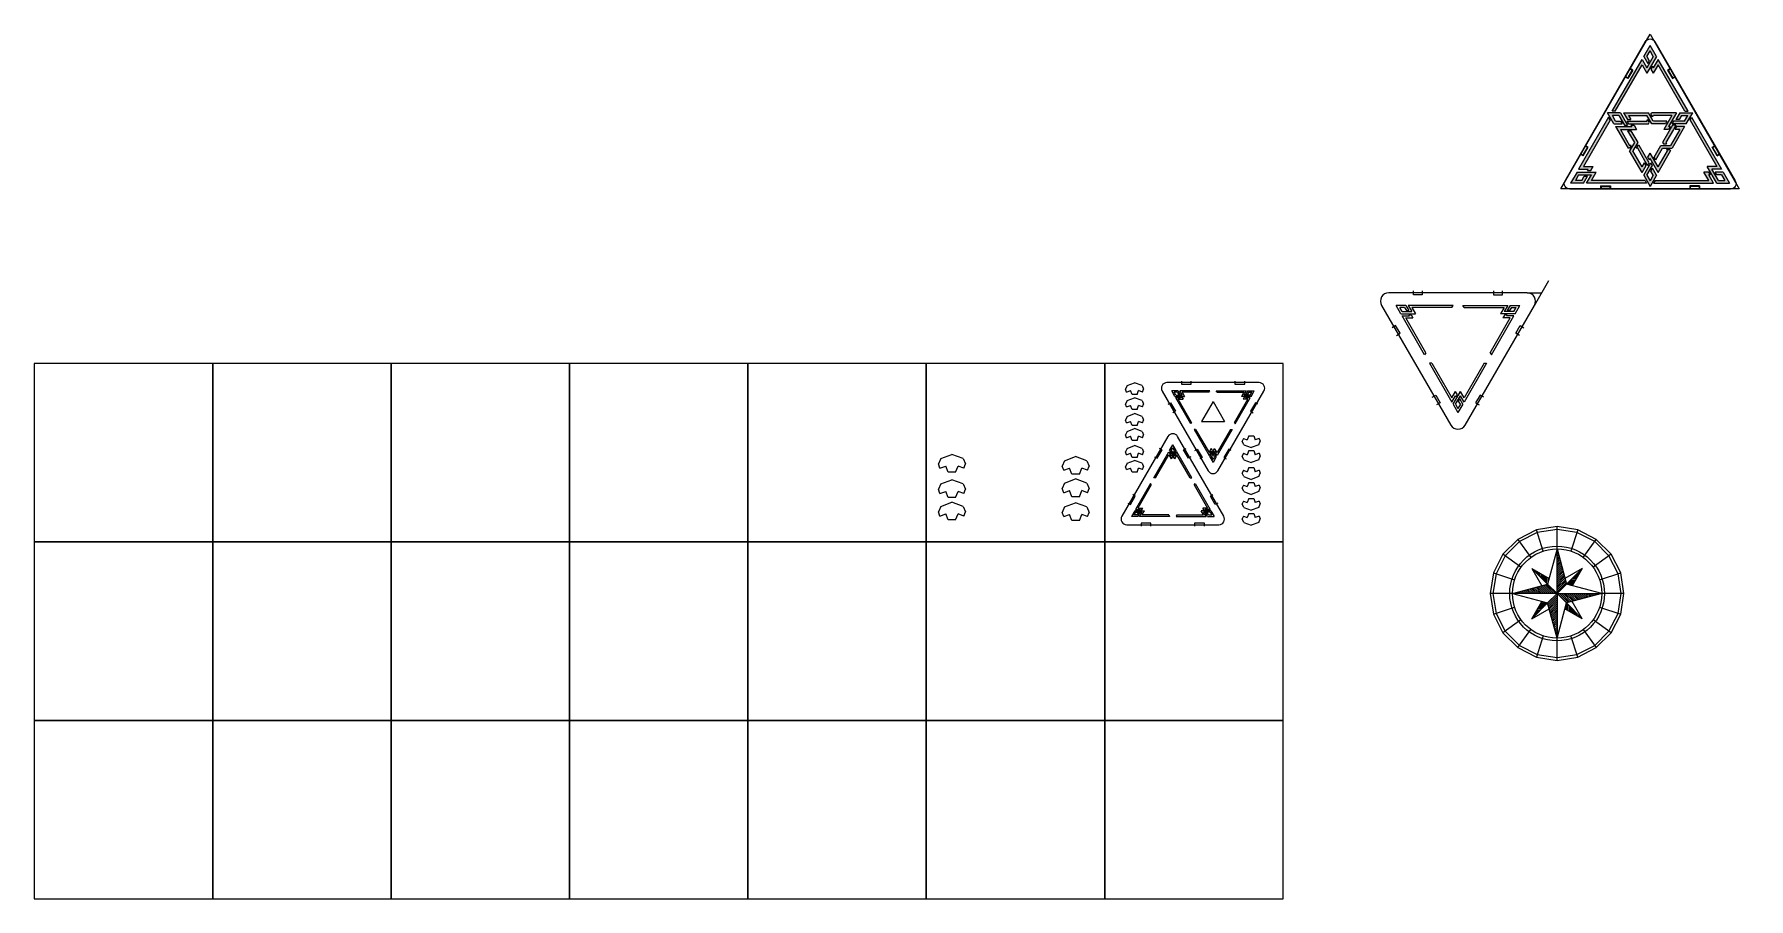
# Model space of a CAD drawing. Header units: inches. Extents: x -23 to 13.8, y 0.8 to 20.2.
# Drawn here: x -23 to -3.78, y 0.84 to 10.53 of the extents above; entities that cross this region are included whole.
import ezdxf

# ---------------------------------------------------------------- set-up
doc = ezdxf.new("R2010")
doc.units = ezdxf.units.IN
doc.header["$MEASUREMENT"] = 0
doc.layers.get('Defpoints').update_dxf_attribs({"color": 30})
doc.layers.add('CUT', color=1, linetype='Continuous')
doc.layers.add('ETCH', color=5, linetype='Continuous')

# ---------------------------------------------------------------- blocks, each defined once
blk = doc.blocks.new('CompassQuadrant')
h = blk.add_hatch()
h.set_pattern_fill('ANSI31', color=256, scale=0.125)
h.set_pattern_definition([(45, (83.994818, -82.331804), (-0.0110485435, 0.0110485435), [])])
h.paths.add_polyline_path([(0, 0.5), (0, 0), (0.106, 0.106)])
h = blk.add_hatch()
h.set_pattern_fill('ANSI31', color=256, scale=0.125, angle=315)
h.set_pattern_definition([(0, (83.994818, -82.331804), (4e-18, 0.015625), [])])
h.paths.add_polyline_path([(0.282, 0.282), (0.106, 0.106), (0.17, 0.088)])
for p, q in [((0, 0.5), (-0.106, 0.106)), ((0, 0.5), (0.106, 0.106)), ((0, 0), (0, 0.5)), ((0.282, 0.282), (0.088, 0.17)), ((0.106, 0.106), (0.282, 0.282)), ((0.282, 0.282), (0.17, 0.088)), ((0, 0), (0.106, 0.106))]:
    blk.add_line(p, q)
blk = doc.blocks.new('Clip')
for p, q in [((-0.152, 0.209), (-0.17, 0.169)), ((-0.158, 0.137), (-0.17, 0.169)), ((-0.158, 0.137), (-0.114, 0.154)), ((-0.152, 0.209), (-0.069, 0.241)), ((-0.097, 0.108), (-0.114, 0.154)), ((0.015, 0.209), (-0.069, 0.241)), ((-0.041, 0.108), (-0.023, 0.154)), ((0.02, 0.137), (-0.023, 0.154)), ((0.015, 0.209), (0.033, 0.169)), ((0.02, 0.137), (0.033, 0.169)), ((-0.041, 0.108), (-0.097, 0.108))]:
    blk.add_line(p, q)
blk = doc.blocks.new('CornerArt')
at = {"layer": 'ETCH'}
for p, q in [((-0.0451, -0.1406), (-0.018, -0.1875)), ((-0.0451, -0.1719), (-0.018, -0.2187)), ((-0.0361, -0.125), (-0.0135, -0.1641)), ((-0.018, -0.125), (-0.0045, -0.1484)), ((0.018, -0.125), (-0.018, -0.1875)), ((0.0361, -0.125), (-0.018, -0.2187)), ((-0.0045, -0.1484), (-0.0135, -0.1641)), ((0.0135, -0.1797), (0.0045, -0.1953)), ((0.0135, -0.1797), (0.018, -0.1875)), ((0.0451, -0.1406), (0.018, -0.1875)), ((0.0451, -0.1719), (0.018, -0.2187)), ((0.0045, -0.1953), (0.018, -0.2187)), ((-0.1951, -0.4317), (-0.2132, -0.4317)), ((0.1951, -0.4317), (0.2132, -0.4317))]:
    blk.add_line(p, q, dxfattribs=at)
for points in [[(-0.0361, -0.125), (0, -0.0625)], [(-0.018, -0.125), (0, -0.0937)], [(0.0361, -0.125), (0, -0.0625)], [(0.018, -0.125), (0, -0.0937)], [(-0.2132, -0.4317), (-0.0451, -0.1406)], [(-0.1951, -0.4317), (-0.0451, -0.1719)], [(0.2132, -0.4317), (0.0451, -0.1406)], [(0.1951, -0.4317), (0.0451, -0.1719)]]:
    blk.add_lwpolyline(points, dxfattribs=at)
blk = doc.blocks.new('TriangleFace')
at = {"layer": 'CUT'}
for p, q in [((-0.176, -0.274), (-0.121, -0.179)), ((-0.121, -0.179), (-0.149, -0.164)), ((0.121, -0.179), (0.149, -0.164)), ((0.176, -0.274), (0.121, -0.179)), ((-0.204, -0.259), (-0.176, -0.274)), ((0.204, -0.259), (0.176, -0.274)), ((-0.476, -0.794), (-0.421, -0.699)), ((-0.421, -0.699), (-0.449, -0.683)), ((0.421, -0.699), (0.449, -0.683)), ((0.476, -0.794), (0.421, -0.699)), ((-0.504, -0.778), (-0.476, -0.794)), ((0.504, -0.778), (0.476, -0.794)), ((-0.355, -1.004), (-0.355, -1.036)), ((-0.245, -1.004), (-0.355, -1.004)), ((-0.245, -1.036), (-0.245, -1.004)), ((0.245, -1.004), (0.245, -1.036)), ((0.355, -1.004), (0.245, -1.004)), ((0.355, -1.036), (0.355, -1.004))]:
    blk.add_line(p, q, dxfattribs=at)
blk.add_lwpolyline([(0.571, -0.926), (0.054, -0.031, 0.57735), (-0.054, -0.031), (-0.571, -0.926, 0.57735), (-0.517, -1.02), (0.517, -1.02, 0.57735)], format="xyb", close=True, dxfattribs=at)
blk.add_blockref('CornerArt', (0, -0.063))
at = {"rotation": 119.9999999999989}
blk.add_blockref('CornerArt', (-0.517, -0.958), dxfattribs=at)
at = {"xscale": -0.9999999999999996, "rotation": 240.0000000000011}
blk.add_blockref('CornerArt', (0.517, -0.958), dxfattribs=at)
blk = doc.blocks.new('Corner_Repeat')
at = {"layer": 'ETCH'}
for p, q in [((-0.0451, 0.1975), (0, 0.1194)), ((-0.0361, 0.2132), (-0.0135, 0.1741)), ((-0.018, 0.2132), (-0.0045, 0.1897)), ((0.018, 0.2132), (-0.0135, 0.1585)), ((0.0361, 0.2132), (-0.0045, 0.1428)), ((0.0451, 0.1975), (0.0226, 0.1585)), ((-0.0316, 0.1272), (-0.0697, 0.0611)), ((-0.0226, 0.1116), (-0.0607, 0.0455)), ((-0.0451, 0.1663), (0, 0.0882)), ((-0.0316, 0.1272), (-0.0226, 0.1116)), ((-0.0045, 0.1897), (-0.0135, 0.1741)), ((-0.0135, 0.1585), (-0.0045, 0.1428)), ((0.0045, 0.1272), (0, 0.1194)), ((0.0135, 0.1116), (0, 0.0882)), ((0.0135, 0.1585), (0.0045, 0.1428)), ((0.0045, 0.1428), (0.0607, 0.0455)), ((0.0045, 0.1272), (0.0135, 0.1116)), ((0.0135, 0.1585), (0.0271, 0.135)), ((0.0226, 0.1585), (0.0316, 0.1428)), ((0.0271, 0.135), (0.0697, 0.0611)), ((0.0451, 0.1663), (0.0316, 0.1428)), ((0.0607, 0.0455), (0.0697, 0.0455)), ((0.0697, 0.0299), (0.0968, 0.0767)), ((0.0697, 0.0455), (0.0788, 0.0611)), ((0.0697, 0.0611), (0.0788, 0.0611)), ((0.0878, 0.0299), (0.1149, 0.0767)), ((0.1058, 0.0455), (0.1149, 0.0611)), ((0.1058, 0.0455), (0.1149, 0.0455)), ((0.1149, 0.0611), (0.1239, 0.0611))]:
    blk.add_line(p, q, dxfattribs=at)
for points in [[(-0.0451, 0.1975), (-0.1149, 0.0767)], [(-0.0361, 0.2132), (0, 0.2757)], [(-0.018, 0.2132), (0, 0.2444)], [(0.0361, 0.2132), (0, 0.2757)], [(0.018, 0.2132), (0, 0.2444)], [(0.0451, 0.1975), (0.1149, 0.0767)], [(-0.0451, 0.1663), (-0.0968, 0.0767)], [(0.0451, 0.1663), (0.0968, 0.0767)]]:
    blk.add_lwpolyline(points, dxfattribs=at)
blk = doc.blocks.new('Indent')
at = {"layer": 'CUT'}
for p, q in [((-0.05, -0.03125), (-0.05, 0.005)), ((0.05, -0.03125), (0.05, 0.005)), ((-0.055, -0.02625), (0.055, -0.02625))]:
    blk.add_line(p, q, dxfattribs=at)
at = {"layer": 'Defpoints'}
for p, q in [((-0.055, -0.03125), (-0.055, 0)), ((0.055, -0.03125), (0.055, 0)), ((-0.055, -0.03125), (0.055, -0.03125))]:
    blk.add_line(p, q, dxfattribs=at)

msp = doc.modelspace()

# ---------------------------------------------------------------- hatches: boundary and pattern name
h = msp.add_hatch(color=256)
h.dxf.hatch_style = 1
h.paths.add_polyline_path([(-5.098, 9.452), (-5.135, 9.452), (-5.058, 9.319), (-5.112, 9.226), (-4.973, 8.984), (-4.928, 9.062), (-4.946, 9.093), (-4.973, 9.046), (-5.076, 9.226), (-5.022, 9.319)])
h.paths.add_polyline_path([(-5.216, 9.467), (-5.035, 9.467), (-5.062, 9.514), (-5.098, 9.514), (-5.089, 9.498), (-5.27, 9.498), (-5.13, 9.257), (-5.112, 9.257), (-5.094, 9.288), (-5.112, 9.288)])
h.paths.add_polyline_path([(-5.216, 9.655), (-5.36, 9.655), (-5.288, 9.53), (-5.198, 9.53), (-5.216, 9.561), (-5.27, 9.561), (-5.306, 9.623), (-5.234, 9.623), (-5.171, 9.514), (-5.135, 9.514)])
h.paths.add_polyline_path([(-5.089, 9.561), (-5.144, 9.561), (-5.126, 9.53), (-4.901, 9.53), (-4.892, 9.545), (-4.91, 9.577), (-4.919, 9.561)])
h.paths.add_polyline_path([(-5.18, 9.655), (-5.135, 9.577), (-5.098, 9.577), (-5.126, 9.623), (-4.919, 9.623), (-4.865, 9.53), (-4.712, 9.53), (-4.694, 9.561), (-4.847, 9.561), (-4.901, 9.655)])
h.paths.add_polyline_path([(-4.865, 9.655), (-4.874, 9.639), (-4.856, 9.608), (-4.847, 9.623), (-4.64, 9.623), (-4.73, 9.467), (-4.676, 9.467), (-4.658, 9.498), (-4.676, 9.498), (-4.586, 9.655)])
h.paths.add_polyline_path([(-5.004, 9.288), (-5.022, 9.288), (-5.04, 9.257), (-5.022, 9.257), (-4.937, 9.109), (-4.91, 9.062), (-4.892, 9.093)])
h.paths.add_polyline_path([(-4.883, 9.203), (-4.91, 9.156), (-4.892, 9.125), (-4.883, 9.14), (-4.792, 8.984), (-4.653, 9.226), (-4.662, 9.241), (-4.698, 9.241), (-4.689, 9.226), (-4.792, 9.046)])
h.paths.add_polyline_path([(-4.874, 9.093), (-4.955, 8.953), (-4.883, 8.828), (-4.81, 8.953), (-4.856, 9.031), (-4.874, 9), (-4.847, 8.953), (-4.883, 8.89), (-4.919, 8.953), (-4.856, 9.062)])
h.paths.add_polyline_path([(-4.761, 9.288), (-4.838, 9.156), (-4.82, 9.125), (-4.743, 9.257), (-4.635, 9.257), (-4.495, 9.498), (-4.586, 9.498), (-4.604, 9.467), (-4.55, 9.467), (-4.653, 9.288)])
h.paths.add_polyline_path([(-4.631, 9.514), (-4.743, 9.319), (-4.734, 9.304), (-4.698, 9.304), (-4.707, 9.319), (-4.622, 9.467), (-4.595, 9.514)], flags=17)
h.paths.add_polyline_path([(-4.622, 9.561), (-4.64, 9.53), (-4.477, 9.53), (-4.405, 9.655), (-4.55, 9.655), (-4.595, 9.577), (-4.559, 9.577), (-4.532, 9.623), (-4.459, 9.623), (-4.495, 9.561)])
at = {"layer": 'Defpoints'}
h = msp.add_hatch(color=0, dxfattribs=at)
h.dxf.hatch_style = 1
h.paths.add_polyline_path([(-4.792, 10.19), (-4.492, 9.67), (-4.456, 9.67), (-4.792, 10.253), (-4.847, 10.159), (-4.856, 10.174), (-4.874, 10.143), (-4.847, 10.096)])
h.paths.add_polyline_path([(-4.81, 10.284), (-4.883, 10.409), (-4.955, 10.284), (-4.91, 10.206), (-4.892, 10.237), (-4.919, 10.284), (-4.883, 10.346), (-4.847, 10.284), (-4.919, 10.159), (-4.973, 10.253), (-5.309, 9.67), (-5.273, 9.67), (-4.973, 10.19), (-4.919, 10.096)])
h.paths.add_polyline_path([(-5.33, 9.571), (-5.348, 9.603), (-5.684, 9.02), (-5.576, 9.02), (-5.585, 9.005), (-5.549, 9.005), (-5.522, 9.052), (-5.63, 9.052)])
h.paths.add_polyline_path([(-5.486, 8.989), (-5.702, 8.989), (-5.774, 8.864), (-5.63, 8.864), (-5.585, 8.942), (-5.621, 8.942), (-5.648, 8.895), (-5.72, 8.895), (-5.684, 8.958), (-5.54, 8.958), (-5.594, 8.864), (-4.922, 8.864), (-4.94, 8.895), (-5.54, 8.895)])
h.paths.add_polyline_path([(-4.225, 8.958), (-4.207, 8.958), (-4.225, 8.989), (-4.28, 8.989), (-4.225, 8.895), (-4.826, 8.895), (-4.844, 8.864), (-4.171, 8.864)])
h.paths.add_polyline_path([(-4.189, 9.02), (-4.081, 9.02), (-4.417, 9.603), (-4.435, 9.571), (-4.135, 9.052), (-4.244, 9.052), (-4.135, 8.864), (-3.991, 8.864), (-4.063, 8.989), (-4.153, 8.989), (-4.135, 8.958), (-4.081, 8.958), (-4.045, 8.895), (-4.117, 8.895)])

# ---------------------------------------------------------------- linework, layer by layer
for p, q in [((-6.181, 7.494), (-6.02, 7.773)), ((-6.262, 7.635), (-6.1, 7.635)), ((-9.783, 6.418), (-9.913, 6.192)), ((-9.783, 6.418), (-9.653, 6.192)), ((-9.913, 6.192), (-9.653, 6.192)), ((-5.926, 4.763), (-5.926, 5.013)), ((-6.367, 4.87), (-6.22, 4.668)), ((-6.081, 4.739), (-6.158, 4.977)), ((-5.695, 4.977), (-5.772, 4.739)), ((-5.633, 4.668), (-5.486, 4.87)), ((-6.331, 4.557), (-6.533, 4.704)), ((-5.32, 4.704), (-5.522, 4.557)), ((-6.64, 4.495), (-6.402, 4.418)), ((-5.451, 4.418), (-5.213, 4.495)), ((-6.426, 4.263), (-6.676, 4.263)), ((-5.176, 4.263), (-5.426, 4.263)), ((-6.64, 4.032), (-6.402, 4.109)), ((-5.451, 4.109), (-5.213, 4.032)), ((-6.331, 3.97), (-6.533, 3.823)), ((-6.367, 3.657), (-6.22, 3.859)), ((-5.633, 3.859), (-5.486, 3.657)), ((-5.32, 3.823), (-5.522, 3.97)), ((-6.081, 3.788), (-6.158, 3.55)), ((-5.926, 3.513), (-5.926, 3.763)), ((-5.695, 3.55), (-5.772, 3.788))]:
    msp.add_line(p, q)
for points in [[(-22.997, 4.841), (-20.997, 4.841), (-20.997, 6.841), (-22.997, 6.841)], [(-20.997, 4.841), (-18.997, 4.841), (-18.997, 6.841), (-20.997, 6.841)], [(-18.997, 4.841), (-16.997, 4.841), (-16.997, 6.841), (-18.997, 6.841)], [(-16.997, 4.841), (-14.997, 4.841), (-14.997, 6.841), (-16.997, 6.841)], [(-14.997, 4.841), (-12.997, 4.841), (-12.997, 6.841), (-14.997, 6.841)], [(-12.997, 4.841), (-10.997, 4.841), (-10.997, 6.841), (-12.997, 6.841)], [(-10.997, 4.841), (-8.997, 4.841), (-8.997, 6.841), (-10.997, 6.841)], [(-5.926, 5.013), (-6.158, 4.977), (-6.367, 4.87), (-6.533, 4.704), (-6.64, 4.495), (-6.676, 4.263), (-6.64, 4.032), (-6.533, 3.823), (-6.367, 3.657), (-6.158, 3.55), (-5.926, 3.513), (-5.695, 3.55), (-5.486, 3.657), (-5.32, 3.823), (-5.213, 4.032), (-5.176, 4.263), (-5.213, 4.495), (-5.32, 4.704), (-5.486, 4.87), (-5.695, 4.977)], [(-22.997, 2.841), (-20.997, 2.841), (-20.997, 4.841), (-22.997, 4.841)], [(-20.997, 2.841), (-18.997, 2.841), (-18.997, 4.841), (-20.997, 4.841)], [(-18.997, 2.841), (-16.997, 2.841), (-16.997, 4.841), (-18.997, 4.841)], [(-16.997, 2.841), (-14.997, 2.841), (-14.997, 4.841), (-16.997, 4.841)], [(-14.997, 2.841), (-12.997, 2.841), (-12.997, 4.841), (-14.997, 4.841)], [(-12.997, 2.841), (-10.997, 2.841), (-10.997, 4.841), (-12.997, 4.841)], [(-10.997, 2.841), (-8.997, 2.841), (-8.997, 4.841), (-10.997, 4.841)], [(-5.926, 4.982), (-6.148, 4.947), (-6.349, 4.845), (-6.508, 4.686), (-6.61, 4.485), (-6.645, 4.263), (-6.61, 4.041), (-6.508, 3.841), (-6.349, 3.682), (-6.148, 3.58), (-5.926, 3.545), (-5.705, 3.58), (-5.504, 3.682), (-5.345, 3.841), (-5.243, 4.041), (-5.208, 4.263), (-5.243, 4.485), (-5.345, 4.686), (-5.504, 4.845), (-5.705, 4.947)], [(-22.997, 0.841), (-20.997, 0.841), (-20.997, 2.841), (-22.997, 2.841)], [(-20.997, 0.841), (-18.997, 0.841), (-18.997, 2.841), (-20.997, 2.841)], [(-18.997, 0.841), (-16.997, 0.841), (-16.997, 2.841), (-18.997, 2.841)], [(-16.997, 0.841), (-14.997, 0.841), (-14.997, 2.841), (-16.997, 2.841)], [(-14.997, 0.841), (-12.997, 0.841), (-12.997, 2.841), (-14.997, 2.841)], [(-12.997, 0.841), (-10.997, 0.841), (-10.997, 2.841), (-12.997, 2.841)], [(-10.997, 0.841), (-8.997, 0.841), (-8.997, 2.841), (-10.997, 2.841)]]:
    msp.add_lwpolyline(points, close=True)
for radius in [0.531, 0.5]:
    msp.add_circle((-5.926, 4.263), radius)
at = {"layer": 'CUT'}
for p, q in [((-7.537, 7.612), (-7.537, 7.658)), ((-7.437, 7.612), (-7.537, 7.612)), ((-7.437, 7.658), (-7.437, 7.612)), ((-6.637, 7.658), (-6.637, 7.612)), ((-6.637, 7.612), (-6.537, 7.612)), ((-6.537, 7.612), (-6.537, 7.658)), ((-7.736, 7.268), (-7.776, 7.244)), ((-7.686, 7.181), (-7.736, 7.268)), ((-7.726, 7.158), (-7.686, 7.181)), ((-6.389, 7.181), (-6.339, 7.268)), ((-6.348, 7.158), (-6.389, 7.181)), ((-6.339, 7.268), (-6.298, 7.244)), ((-7.326, 6.465), (-7.286, 6.488)), ((-7.286, 6.488), (-7.236, 6.402)), ((-7.236, 6.402), (-7.276, 6.378)), ((-6.789, 6.488), (-6.839, 6.402)), ((-6.839, 6.402), (-6.798, 6.378)), ((-6.748, 6.465), (-6.789, 6.488))]:
    msp.add_line(p, q, dxfattribs=at)
for points in [[(-4.829, 10.45), (-3.928, 8.89, -0.57735), (-3.982, 8.797), (-5.783, 8.797, -0.57735), (-5.837, 8.89), (-4.937, 10.45, -0.57735)], [(-7.894, 7.494), (-7.118, 6.152, 0.57735), (-6.956, 6.152), (-6.181, 7.494, 0.57735), (-6.262, 7.635), (-7.812, 7.635, 0.57735)]]:
    msp.add_lwpolyline(points, format="xyb", close=True, dxfattribs=at)
at = {"layer": 'Defpoints'}
msp.add_lwpolyline([(-4.883, 10.534), (-3.883, 8.802), (-5.883, 8.802)], close=True, dxfattribs=at)

# ---------------------------------------------------------------- block references
at = {"xscale": 2.000000000001212, "yscale": 2.000000000001212, "zscale": 2.000000000001212}
msp.add_blockref('CornerArt', (-4.883, 10.534), dxfattribs=at)
at = {"xscale": -1}
for p, rotation in [((-5.133, 10.101), 59.99999999999962), ((-4.133, 9.235), 299.9999999999999), ((-5.383, 8.802), 180)]:
    msp.add_blockref('Indent', p, dxfattribs=dict(at, rotation=rotation))
for name, p, rotation in [('Indent', (-4.633, 10.101), 299.9999999999999), ('Indent', (-5.633, 9.235), 59.99999999999972), ('Indent', (-4.383, 8.802), 180.0000000000001), ('TriangleFace', (-9.783, 5.608), 180), ('CompassQuadrant', (-5.926, 4.263), 90), ('CompassQuadrant', (-5.926, 4.263), 180), ('CompassQuadrant', (-5.926, 4.263), 270)]:
    msp.add_blockref(name, p, dxfattribs=dict(rotation=rotation))
for name, p, xscale, yscale, zscale, rotation in [('Corner_Repeat', (-4.883, 9.379), 1.999999999998788, 1.999999999998788, 1.999999999998788, 59.99999999999987), ('Corner_Repeat', (-4.883, 9.379), 1.999999999998788, 1.999999999998788, 1.999999999998788, 299.9999999999999), ('CornerArt', (-5.883, 8.802), 2.000000000001212, 2.000000000001212, 2.000000000001212, 119.9999999999988), ('CornerArt', (-3.883, 8.802), 2.000000000001212, 2.000000000001212, 2.000000000001212, 239.9999999999988), ('Corner_Repeat', (-4.883, 9.379), 1.999999999998786, 1.999999999998786, 1.999999999998786, 179.9999999999999), ('CornerArt', (-7.812, 7.541), -1.5, 1.5, 1.5, 60.00000000000114), ('CornerArt', (-6.262, 7.541), 1.5, 1.5, 1.5, 299.9999999999989), ('CornerArt', (-7.037, 6.199), 1.5, 1.5, 1.5, 180)]:
    msp.add_blockref(name, p, dxfattribs=dict(xscale=xscale, yscale=yscale, zscale=zscale, rotation=rotation))
for name, p in [('TriangleFace', (-10.234, 6.055)), ('CompassQuadrant', (-5.926, 4.263))]:
    msp.add_blockref(name, p)
at = {"layer": 'CUT'}
for p in [(-10.594, 6.385), (-10.594, 6.218), (-10.594, 6.039), (-10.594, 5.872), (-10.594, 5.682), (-10.594, 5.515)]:
    msp.add_blockref('Clip', p, dxfattribs=at)
at = {"layer": 'CUT', "rotation": 180}
for p in [(-9.423, 6.14), (-9.423, 5.973), (-9.423, 5.783), (-9.423, 5.616), (-9.423, 5.437), (-9.423, 5.269)]:
    msp.add_blockref('Clip', p, dxfattribs=at)
at = {"layer": 'CUT', "xscale": 1.5, "yscale": 1.5, "zscale": 1.5}
for p in [(-12.607, 5.462), (-11.22, 5.439), (-12.607, 5.178), (-11.22, 5.187), (-12.607, 4.926), (-11.22, 4.92)]:
    msp.add_blockref('Clip', p, dxfattribs=at)

doc.saveas('drawing.dxf')
